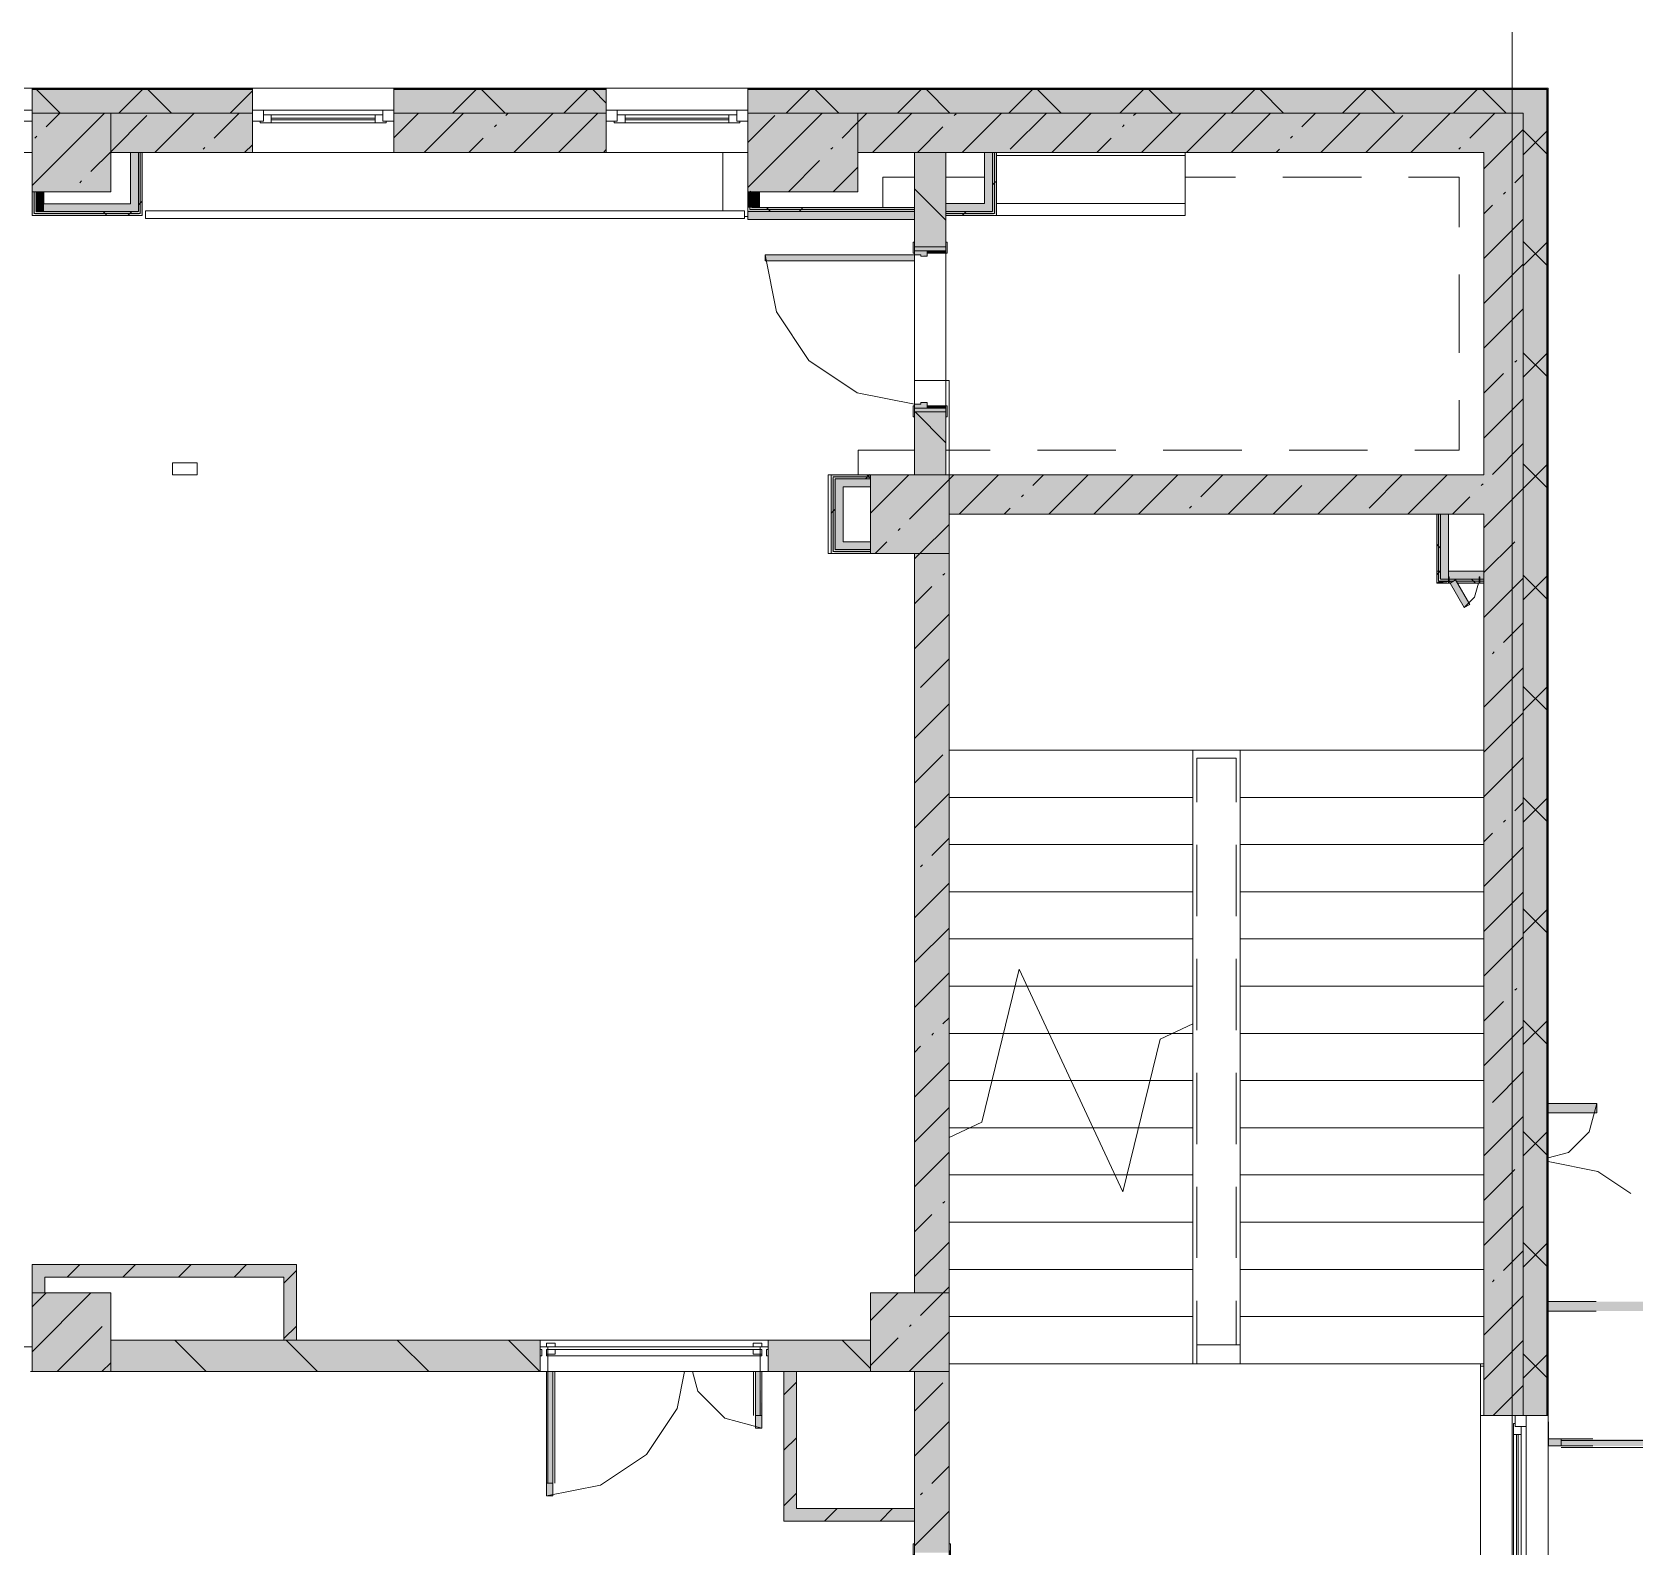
# Model space of a CAD drawing. Header units: millimetres. Extents: x -3817 to 677485, y -22715 to 103890.
# Drawn here: x 10631.4 to 10711.6, y -19507.1 to -19431.3 of the extents above; entities that cross this region are included whole.
import ezdxf

# ---------------------------------------------------------------- set-up
doc = ezdxf.new("R2010")
doc.units = ezdxf.units.MM
doc.layers.add('PDF _Геометрия', color=7, linetype='Continuous', true_color=0x1d1d1d)
doc.layers.add('PDF _Сплошная заливка', color=7, linetype='Continuous', true_color=0xffffff)

msp = doc.modelspace()

# ---------------------------------------------------------------- hatches: boundary and pattern name
at = {"layer": 'PDF _Сплошная заливка', "transparency": 33554559}
h = msp.add_hatch(color=256, dxfattribs=at)
h.paths.add_polyline_path([(10707.206, -19435.375), (10707.206, -19434.194), (10667.209, -19434.194), (10667.209, -19435.375), (10706.025, -19435.375)], flags=0)
h.paths.add_polyline_path([(10639.675, -19435.375), (10642.408, -19435.375), (10642.408, -19434.194), (10631.385, -19434.194), (10631.385, -19435.375), (10635.322, -19435.375)], flags=0)
h.paths.add_polyline_path([(10649.495, -19435.375), (10660.122, -19435.375), (10660.122, -19434.194), (10649.495, -19434.194)], flags=0)
h.paths.add_polyline_path([(10557.132, -19435.375), (10562.49, -19435.375), (10562.49, -19434.194), (10551.307, -19434.194), (10551.307, -19435.375)], flags=0)
h.paths.add_polyline_path([(10569.576, -19435.375), (10579.812, -19435.375), (10579.812, -19434.194), (10569.576, -19434.194), (10569.576, -19434.688)], flags=0)
h.paths.add_polyline_path([(10530.124, -19435.375), (10534.143, -19435.375), (10534.143, -19434.194), (10524.692, -19434.194), (10524.692, -19435.375)], flags=0)
h.paths.add_polyline_path([(10586.898, -19435.375), (10597.131, -19435.375), (10597.131, -19434.194), (10586.898, -19434.194), (10586.898, -19434.688)], flags=0)
h.paths.add_polyline_path([(10613.275, -19435.375), (10613.275, -19434.194), (10604.217, -19434.194), (10604.217, -19435.375)], flags=0)
h.paths.add_polyline_path([(10453.907, -19435.375), (10455.876, -19435.375), (10455.876, -19434.194), (10453.907, -19434.194), (10453.907, -19434.688)], flags=0)
h.paths.add_polyline_path([(10517.606, -19435.375), (10517.606, -19434.194), (10481.859, -19434.194), (10481.859, -19435.375), (10515.517, -19435.375)], flags=0)
h = msp.add_hatch(color=256, dxfattribs=at)
h.paths.add_polyline_path([(10639.675, -19437.343), (10642.408, -19437.343), (10642.408, -19435.375), (10635.322, -19435.375), (10635.322, -19437.343), (10636.897, -19437.343)], flags=0)
h.paths.add_polyline_path([(10675.553, -19437.343), (10675.553, -19435.375), (10672.719, -19435.375), (10672.719, -19437.343)], flags=0)
h.paths.add_polyline_path([(10649.495, -19437.343), (10660.122, -19437.343), (10660.122, -19435.375), (10649.495, -19435.375)], flags=0)
h.paths.add_polyline_path([(10573.944, -19437.343), (10579.812, -19437.343), (10579.812, -19435.375), (10569.576, -19435.375), (10569.576, -19437.343)], flags=0)
h.paths.add_polyline_path([(10588.551, -19437.343), (10590.044, -19437.343), (10590.044, -19435.375), (10586.898, -19435.375), (10586.898, -19437.343)], flags=0)
h.paths.add_polyline_path([(10557.132, -19437.343), (10562.49, -19437.343), (10562.49, -19435.375), (10557.132, -19435.375), (10557.132, -19436.318)], flags=0)
h.paths.add_polyline_path([(10595.556, -19437.343), (10597.131, -19437.343), (10597.131, -19435.375), (10595.556, -19435.375), (10595.556, -19436.359)], flags=0)
h.paths.add_polyline_path([(10604.217, -19437.343), (10613.275, -19437.343), (10613.275, -19435.375), (10604.217, -19435.375)], flags=0)
h.paths.add_polyline_path([(10517.016, -19437.343), (10517.606, -19437.343), (10517.606, -19435.375), (10514.85, -19435.375), (10514.85, -19437.343), (10515.517, -19437.343)], flags=0)
h.paths.add_polyline_path([(10534.143, -19437.343), (10534.143, -19435.375), (10524.692, -19435.375), (10524.692, -19437.343), (10530.124, -19437.343)], flags=0)
for points in [[(10631.385, -19439.312), (10635.322, -19439.312), (10635.322, -19435.375), (10631.385, -19435.375), (10631.385, -19439.09)], [(10704.056, -19437.343), (10704.056, -19435.375), (10675.553, -19435.375), (10675.553, -19437.343), (10690.798, -19437.343)], [(10636.306, -19440.5), (10636.798, -19440.5), (10636.7, -19440.402), (10631.582, -19440.402), (10631.484, -19440.5), (10632.371, -19440.5)], [(10631.976, -19440.402), (10636.7, -19440.402), (10636.7, -19440.304), (10631.582, -19440.304), (10631.582, -19440.402)], [(10675.553, -19440.304), (10675.553, -19440.205), (10667.305, -19440.205), (10667.207, -19440.304), (10668.888, -19440.304)], [(10675.553, -19440.205), (10675.553, -19440.107), (10667.404, -19440.107), (10667.305, -19440.205), (10668.888, -19440.205)], [(10679.065, -19440.493), (10679.557, -19440.493), (10679.459, -19440.394), (10677.128, -19440.394), (10677.128, -19440.493)], [(10671.385, -19457.421), (10671.483, -19457.323), (10671.483, -19453.681), (10671.385, -19453.583), (10671.385, -19456.699)], [(10671.483, -19457.323), (10671.582, -19457.225), (10671.582, -19453.681), (10671.483, -19453.681), (10671.483, -19456.699)], [(10673.349, -19457.421), (10677.285, -19457.421), (10677.285, -19453.485), (10673.349, -19453.485), (10673.349, -19456.699)], [(10704.056, -19455.453), (10704.056, -19453.485), (10677.285, -19453.485), (10677.285, -19455.453), (10702.285, -19455.453)], [(10701.694, -19458.799), (10701.792, -19458.701), (10701.792, -19455.453), (10701.694, -19455.453), (10701.694, -19458.307)], [(10701.792, -19458.701), (10701.891, -19458.701), (10701.891, -19455.453), (10701.792, -19455.453), (10701.792, -19458.307)], [(10671.975, -19457.421), (10673.349, -19457.421), (10673.349, -19457.323), (10671.582, -19457.323), (10671.483, -19457.421)], [(10673.349, -19457.323), (10673.349, -19457.225), (10671.582, -19457.225), (10671.582, -19457.323), (10671.975, -19457.323)], [(10703.345, -19458.799), (10704.056, -19458.799), (10704.056, -19458.701), (10701.891, -19458.701), (10701.792, -19458.799), (10702.67, -19458.799)], [(10704.056, -19458.799), (10704.056, -19458.701), (10702.285, -19458.701), (10702.363, -19458.799), (10703.345, -19458.799)], [(10644.613, -19493.641), (10644.613, -19493.011), (10632.011, -19493.011), (10632.011, -19493.641), (10643.983, -19493.641)], [(10643.983, -19496.79), (10644.613, -19496.79), (10644.613, -19493.641), (10643.983, -19493.641), (10643.983, -19496.321)], [(10635.318, -19498.365), (10635.318, -19494.428), (10631.382, -19494.428), (10631.382, -19498.365), (10632.371, -19498.365)], [(10677.285, -19498.365), (10677.285, -19494.428), (10673.349, -19494.428), (10673.349, -19498.365), (10676.192, -19498.365)]]:
    msp.add_hatch(color=256, dxfattribs=at).paths.add_polyline_path(points)
h = msp.add_hatch(color=256, dxfattribs=at)
h.paths.add_polyline_path([(10705.405, -19520.411), (10706.025, -19520.411), (10706.025, -19510.018), (10704.056, -19510.018), (10704.056, -19520.411)], flags=0)
h.paths.add_polyline_path([(10706.025, -19500.57), (10706.025, -19435.375), (10704.056, -19435.375), (10704.056, -19500.57), (10705.405, -19500.57)], flags=0)
h = msp.add_hatch(color=256, dxfattribs=at)
h.paths.add_polyline_path([(10706.025, -19605.841), (10707.206, -19605.841), (10707.206, -19543.245), (10706.025, -19543.245), (10706.025, -19604.66)], flags=0)
h.paths.add_polyline_path([(10707.206, -19525.135), (10707.206, -19510.018), (10706.025, -19510.018), (10706.025, -19525.135)], flags=0)
h.paths.add_polyline_path([(10707.206, -19500.57), (10707.206, -19435.375), (10706.025, -19435.375), (10706.025, -19500.57)], flags=0)
h = msp.add_hatch(color=256, dxfattribs=at)
h.paths.add_polyline_path([(10677.128, -19453.485), (10677.128, -19450.335), (10675.553, -19450.335), (10675.553, -19453.485), (10676.192, -19453.485)], flags=0)
h.paths.add_polyline_path([(10675.553, -19442.068), (10677.128, -19442.068), (10677.128, -19437.343), (10675.553, -19437.343), (10675.553, -19441.831)], flags=0)
at = {"layer": 'PDF _Сплошная заливка', "true_color": 0xe7e7e7, "transparency": 33554559}
for points in [[(10636.306, -19440.304), (10636.306, -19439.91), (10631.976, -19439.91), (10631.976, -19440.304), (10632.371, -19440.304)], [(10675.553, -19440.698), (10675.553, -19440.304), (10667.207, -19440.304), (10667.207, -19440.698), (10668.888, -19440.698)], [(10673.349, -19454.075), (10673.349, -19453.681), (10671.582, -19453.681), (10671.582, -19454.075), (10671.975, -19454.075)]]:
    msp.add_hatch(color=254, dxfattribs=at).paths.add_polyline_path(points)
at = {"layer": 'PDF _Сплошная заливка', "true_color": 0xe2e2e2, "transparency": 33554559}
for points in [[(10675.553, -19442.776), (10675.553, -19442.461), (10668.073, -19442.461), (10668.073, -19442.776), (10668.888, -19442.776)], [(10667.598, -19501.199), (10667.913, -19501.199), (10667.835, -19498.365), (10667.598, -19498.365), (10667.598, -19500.727)]]:
    msp.add_hatch(color=254, dxfattribs=at).paths.add_polyline_path(points)
h = msp.add_hatch(color=254, dxfattribs=at)
h.paths.add_polyline_path([(10675.553, -19450.138), (10676.183, -19450.138), (10676.183, -19449.863), (10675.553, -19449.941)], flags=0)
h.paths.add_polyline_path([(10676.183, -19442.54), (10676.183, -19442.264), (10675.553, -19442.264), (10675.553, -19442.461), (10675.868, -19442.461)], flags=0)
at = {"layer": 'PDF _Сплошная заливка', "transparency": 33554559}
h = msp.add_hatch(color=256, dxfattribs=at)
h.paths.add_polyline_path([(10676.192, -19520.411), (10677.285, -19520.411), (10677.285, -19518.837), (10675.553, -19518.837), (10675.553, -19520.411)], flags=0)
h.paths.add_polyline_path([(10675.553, -19507.42), (10677.285, -19507.42), (10677.285, -19498.365), (10675.553, -19498.365), (10675.553, -19506.987)], flags=0)
h.paths.add_polyline_path([(10675.553, -19494.428), (10677.285, -19494.428), (10677.285, -19457.421), (10675.553, -19457.421), (10675.553, -19478.711)], flags=0)
h = msp.add_hatch(color=256, dxfattribs=at)
h.paths.add_polyline_path([(10702.363, -19458.898), (10702.534, -19458.799), (10702.285, -19458.799), (10702.285, -19458.898)], flags=0)
h.paths.add_polyline_path([(10704.056, -19458.898), (10704.056, -19458.799), (10702.67, -19458.799), (10702.727, -19458.898), (10703.345, -19458.898)], flags=0)
h = msp.add_hatch(color=256, dxfattribs=at)
h.paths.add_polyline_path([(10669.018, -19498.365), (10673.349, -19498.365), (10673.349, -19496.79), (10668.228, -19496.79), (10668.228, -19498.365)], flags=0)
h.paths.add_polyline_path([(10635.322, -19498.365), (10656.811, -19498.365), (10656.811, -19496.79), (10635.322, -19496.79)], flags=0)

# ---------------------------------------------------------------- linework, layer by layer
at = {"layer": 'PDF _Геометрия', "color": 253, "lineweight": 9, "true_color": 0xaaaaaa}
for points in [[(10705.473, -19618.882), (10705.473, -19525.301), (10705.473, -19524.901), (10705.473, -19431.319)], [(10631.385, -19437.343), (10597.131, -19437.343)], [(10667.207, -19437.343), (10654.495, -19437.343), (10636.897, -19437.343), (10636.897, -19440.5), (10631.385, -19440.5), (10631.385, -19439.09)], [(10689.108, -19437.501), (10689.108, -19440.501), (10689.108, -19437.501), (10679.663, -19437.501), (10679.663, -19440.501), (10689.108, -19440.501), (10679.663, -19440.501)], [(10704.056, -19437.343), (10689.108, -19437.343)], [(10667.209, -19440.304), (10667.209, -19440.093)], [(10631.385, -19440.5), (10631.484, -19440.5)], [(10636.798, -19440.5), (10636.897, -19440.5)], [(10675.553, -19440.698), (10675.553, -19441.831), (10675.553, -19440.698), (10667.209, -19440.698)], [(10679.557, -19440.493), (10679.655, -19440.493), (10677.128, -19440.493)], [(10675.553, -19449.941), (10672.691, -19449.372), (10670.264, -19447.751), (10668.643, -19445.324), (10668.073, -19442.461)], [(10675.553, -19450.02), (10675.553, -19442.776), (10675.553, -19448.76), (10677.285, -19448.76), (10677.285, -19453.485), (10704.056, -19453.485), (10704.056, -19443.492)], [(10677.285, -19452.241), (10677.285, -19448.76), (10677.128, -19448.76)], [(10673.349, -19453.485), (10675.553, -19453.485), (10675.553, -19450.571)], [(10668.231, -19496.79), (10673.349, -19496.79), (10673.349, -19494.428), (10675.553, -19494.428), (10675.553, -19457.421)], [(10703.781, -19458.898), (10703.591, -19459.606), (10703.072, -19460.125)], [(10707.269, -19485.413), (10709.709, -19485.413), (10709.709, -19484.94), (10707.269, -19484.94)], [(10707.269, -19487.669), (10708.292, -19487.395), (10709.33, -19486.357), (10709.709, -19484.94)], [(10707.269, -19487.853), (10709.768, -19488.35), (10711.405, -19489.444)], [(10631.382, -19497.129), (10607.288, -19497.129), (10607.288, -19497.263), (10607.288, -19497.129), (10631.382, -19497.129), (10631.382, -19493.011), (10644.613, -19493.011), (10644.613, -19496.79), (10656.814, -19496.79), (10656.814, -19497.578)], [(10709.67, -19494.861), (10707.269, -19494.861)], [(10707.269, -19495.333), (10709.67, -19495.333)], [(10689.49, -19495.609), (10689.49, -19497.971), (10703.891, -19497.971), (10703.891, -19498.089)], [(10703.891, -19520.411), (10703.891, -19497.971), (10689.49, -19497.971), (10689.49, -19495.609)], [(10657.126, -19497.129), (10657.126, -19496.948), (10657.559, -19496.948), (10657.559, -19497.129)], [(10667.913, -19497.129), (10667.913, -19496.948), (10667.48, -19496.948), (10667.48, -19497.129)], [(10657.559, -19497.263), (10657.559, -19497.499), (10657.126, -19497.499), (10657.126, -19497.263)], [(10667.48, -19497.263), (10667.48, -19497.499), (10667.913, -19497.499), (10667.913, -19497.263)], [(10656.814, -19498.365), (10657.126, -19498.365), (10631.299, -19498.365)], [(10657.126, -19498.365), (10657.126, -19504.585), (10659.838, -19504.046), (10662.137, -19502.51), (10663.673, -19500.211), (10664.04, -19498.365)], [(10657.205, -19503.955), (10657.205, -19498.365)], [(10657.552, -19503.955), (10657.552, -19498.365)], [(10664.445, -19498.365), (10664.709, -19499.349), (10666.063, -19500.704), (10667.913, -19501.199), (10667.913, -19498.365), (10667.913, -19501.199), (10667.598, -19501.199), (10667.598, -19498.365), (10667.598, -19501.199), (10667.913, -19501.199), (10667.913, -19498.365), (10668.231, -19498.365)], [(10667.488, -19500.57), (10667.488, -19498.365)], [(10667.835, -19500.57), (10667.835, -19498.365)], [(10675.553, -19505.845), (10669.018, -19505.845), (10669.018, -19498.365)], [(10677.285, -19498.365), (10677.285, -19506.987)], [(10703.891, -19498.089), (10704.056, -19498.089)], [(10704.056, -19498.089), (10703.891, -19498.089)], [(10667.913, -19500.57), (10667.598, -19500.57)], [(10705.615, -19500.57), (10705.615, -19501.121), (10705.615, -19500.57), (10703.891, -19500.57)], [(10703.891, -19510.018), (10703.891, -19500.57), (10703.891, -19510.018), (10705.615, -19510.018), (10705.615, -19509.467), (10705.615, -19510.018)], [(10709.513, -19501.735), (10707.292, -19501.735)], [(10707.922, -19501.735), (10707.922, -19502.089)], [(10713.465, -19501.814), (10707.922, -19501.814)], [(10709.513, -19502.089), (10707.292, -19502.089), (10709.513, -19502.089)], [(10713.465, -19502.16), (10707.922, -19502.16)], [(10657.126, -19503.955), (10657.441, -19503.955)]]:
    msp.add_lwpolyline(points, dxfattribs=at)
at = {"layer": 'PDF _Геометрия', "color": 7, "lineweight": 9}
for points in [[(10636.306, -19440.5), (10636.798, -19440.5), (10636.897, -19440.5), (10636.897, -19437.343), (10642.408, -19437.343), (10642.408, -19435.375), (10631.385, -19435.375), (10631.385, -19437.343), (10631.385, -19435.375), (10631.385, -19434.131), (10642.408, -19434.131), (10642.408, -19435.375), (10631.385, -19435.375), (10631.385, -19434.131), (10613.275, -19434.131), (10613.275, -19435.375), (10613.275, -19437.343), (10631.385, -19437.343)], [(10642.408, -19434.17), (10631.385, -19434.17)], [(10642.408, -19434.194), (10631.385, -19434.194)], [(10632.789, -19435.375), (10631.608, -19434.194)], [(10635.73, -19435.375), (10636.911, -19434.194)], [(10638.356, -19435.375), (10637.175, -19434.194)], [(10641.298, -19435.375), (10642.408, -19434.264)], [(10660.122, -19434.17), (10649.495, -19434.17)], [(10660.122, -19434.194), (10649.495, -19434.194)], [(10652.433, -19435.375), (10653.614, -19434.194)], [(10655.059, -19435.375), (10653.878, -19434.194)], [(10658.001, -19435.375), (10659.182, -19434.194)], [(10660.122, -19434.871), (10659.445, -19434.194)], [(10705.615, -19501.121), (10705.615, -19500.57), (10706.025, -19500.57), (10706.025, -19435.375), (10704.056, -19435.375), (10675.553, -19435.375), (10667.209, -19435.375), (10667.209, -19434.131), (10660.122, -19434.131), (10660.122, -19435.375), (10660.122, -19437.343), (10667.207, -19437.343), (10667.207, -19439.312), (10667.798, -19439.312)], [(10707.229, -19434.194), (10707.229, -19434.17), (10667.209, -19434.17)], [(10707.206, -19434.194), (10707.206, -19435.375), (10707.206, -19434.194), (10667.209, -19434.194)], [(10669.136, -19435.375), (10670.317, -19434.194)], [(10671.762, -19435.375), (10670.581, -19434.194)], [(10674.703, -19435.375), (10675.884, -19434.194)], [(10677.329, -19435.375), (10676.148, -19434.194)], [(10680.271, -19435.375), (10681.452, -19434.194)], [(10682.897, -19435.375), (10681.716, -19434.194)], [(10685.838, -19435.375), (10687.019, -19434.194)], [(10688.464, -19435.375), (10687.283, -19434.194)], [(10691.406, -19435.375), (10692.587, -19434.194)], [(10694.032, -19435.375), (10692.851, -19434.194)], [(10696.974, -19435.375), (10698.155, -19434.194)], [(10699.6, -19435.375), (10698.419, -19434.194)], [(10702.541, -19435.375), (10703.722, -19434.194)], [(10705.167, -19435.375), (10703.986, -19434.194)], [(10707.229, -19434.17), (10707.229, -19434.194), (10707.229, -19435.375), (10707.229, -19500.57)], [(10631.385, -19435.233), (10613.275, -19435.233)], [(10649.495, -19435.233), (10642.408, -19435.233)], [(10667.209, -19435.233), (10660.122, -19435.233)], [(10630.834, -19435.784), (10631.385, -19435.784)], [(10631.385, -19439), (10635.01, -19435.375)], [(10632.08, -19436.06), (10632.765, -19435.375)], [(10634.325, -19438.305), (10635.322, -19437.308), (10637.131, -19435.499)], [(10637.532, -19437.343), (10639.5, -19435.375)], [(10640.499, -19436.622), (10641.745, -19435.375)], [(10642.408, -19435.784), (10642.959, -19435.784)], [(10649.101, -19435.863), (10642.802, -19435.863)], [(10643.353, -19435.863), (10643.353, -19435.469)], [(10643.353, -19435.627), (10648.55, -19435.627)], [(10648.55, -19435.706), (10643.353, -19435.706)], [(10648.55, -19435.863), (10648.55, -19435.469)], [(10648.944, -19435.784), (10649.495, -19435.784)], [(10649.495, -19436.606), (10650.725, -19435.375)], [(10651.002, -19437.343), (10652.97, -19435.375)], [(10654.53, -19436.06), (10654.623, -19435.967)], [(10655.091, -19435.499), (10655.215, -19435.375)], [(10655.492, -19437.343), (10657.46, -19435.375)], [(10657.737, -19437.343), (10659.705, -19435.375)], [(10660.122, -19435.784), (10660.674, -19435.784)], [(10666.815, -19435.863), (10660.516, -19435.863)], [(10661.067, -19435.863), (10661.067, -19435.469)], [(10661.067, -19435.627), (10666.264, -19435.627)], [(10666.264, -19435.706), (10661.067, -19435.706)], [(10666.264, -19435.863), (10666.264, -19435.469)], [(10666.658, -19435.784), (10667.207, -19435.784)], [(10667.207, -19439.098), (10670.93, -19435.375)], [(10667.207, -19436.853), (10668.561, -19435.499)], [(10671.928, -19436.622), (10672.719, -19435.831), (10673.175, -19435.375)], [(10673.452, -19437.343), (10675.42, -19435.375)], [(10675.697, -19437.343), (10676.98, -19436.06)], [(10677.541, -19435.499), (10677.634, -19435.406)], [(10677.942, -19437.343), (10679.91, -19435.375)], [(10680.347, -19437.183), (10682.155, -19435.375)], [(10682.432, -19437.343), (10684.4, -19435.375)], [(10685.96, -19436.06), (10686.053, -19435.967)], [(10686.521, -19435.499), (10686.645, -19435.375)], [(10686.922, -19437.343), (10688.89, -19435.375)], [(10689.167, -19437.343), (10691.135, -19435.375)], [(10691.412, -19437.343), (10693.38, -19435.375)], [(10694.94, -19436.06), (10695.625, -19435.375)], [(10695.901, -19437.343), (10697.87, -19435.375)], [(10698.146, -19437.343), (10699.991, -19435.499)], [(10700.391, -19437.343), (10702.36, -19435.375)], [(10703.358, -19436.622), (10704.056, -19435.924), (10704.605, -19435.375)], [(10707.206, -19500.57), (10707.206, -19435.375)], [(10631.519, -19436.622), (10631.612, -19436.528)], [(10653.247, -19437.343), (10653.969, -19436.622)], [(10684.677, -19437.343), (10685.398, -19436.622)], [(10694.378, -19436.622), (10694.472, -19436.528)], [(10704.056, -19438.169), (10706.025, -19436.2)], [(10707.206, -19437.413), (10706.025, -19436.232)], [(10706.025, -19437.459), (10707.206, -19436.278)], [(10635.322, -19437.343), (10636.306, -19437.343), (10636.306, -19439.91), (10631.976, -19439.91), (10631.976, -19439.312), (10631.385, -19439.312), (10631.385, -19440.5), (10631.484, -19440.5), (10631.976, -19440.5), (10636.306, -19440.5), (10636.798, -19440.5)], [(10636.7, -19437.343), (10636.798, -19437.343), (10636.798, -19440.402), (10636.7, -19440.402), (10636.306, -19440.402), (10631.976, -19440.402), (10631.582, -19440.402), (10631.484, -19440.402), (10631.484, -19439.312)], [(10636.306, -19437.343), (10636.7, -19437.343), (10636.7, -19440.304), (10636.306, -19440.304), (10631.976, -19440.304), (10631.582, -19440.304), (10631.582, -19439.312)], [(10636.897, -19437.343), (10636.798, -19437.343)], [(10639.937, -19437.183), (10640.031, -19437.089)], [(10642.022, -19437.343), (10642.408, -19436.957)], [(10659.982, -19437.343), (10660.122, -19437.203)], [(10665.963, -19440.265), (10665.963, -19437.343)], [(10667.404, -19439.312), (10667.404, -19440.107), (10667.798, -19440.107), (10667.798, -19439.312), (10672.719, -19439.312), (10672.719, -19437.343)], [(10671.367, -19437.183), (10671.461, -19437.089)], [(10677.128, -19437.343), (10675.553, -19437.343), (10673.963, -19437.343), (10672.719, -19437.343), (10675.553, -19437.343), (10675.553, -19441.831)], [(10677.128, -19441.831), (10677.128, -19437.343), (10679.065, -19437.343), (10679.065, -19439.902), (10677.128, -19439.902), (10677.128, -19440.493), (10679.065, -19440.493), (10679.557, -19440.493), (10679.655, -19440.493), (10679.655, -19437.343), (10704.056, -19437.343), (10704.056, -19453.485), (10677.285, -19453.485), (10677.285, -19455.453), (10701.694, -19455.453), (10677.285, -19455.453), (10677.285, -19467.264), (10689.49, -19467.264), (10689.49, -19480.953), (10689.49, -19481.436), (10689.49, -19483.798), (10689.49, -19486.161), (10689.49, -19488.523), (10689.49, -19490.885), (10689.49, -19493.247), (10689.49, -19495.609), (10689.49, -19497.971), (10677.285, -19497.971)], [(10677.128, -19440.296), (10679.065, -19440.296), (10679.459, -19440.296), (10679.459, -19437.343), (10679.065, -19437.343)], [(10677.128, -19440.394), (10679.065, -19440.394), (10679.459, -19440.394), (10679.557, -19440.394), (10679.557, -19437.343), (10679.459, -19437.343)], [(10679.655, -19437.343), (10679.557, -19437.343)], [(10689.108, -19440.493), (10689.108, -19439.902), (10689.108, -19440.493), (10679.655, -19440.493), (10679.655, -19439.902), (10689.108, -19439.902), (10689.108, -19437.343), (10692.251, -19437.343)], [(10693.657, -19437.343), (10693.817, -19437.183)], [(10694.613, -19437.343), (10698.55, -19437.343)], [(10700.912, -19437.343), (10704.056, -19437.343)], [(10702.797, -19437.183), (10702.89, -19437.089)], [(10669.238, -19439.312), (10670.806, -19437.744)], [(10671.483, -19439.312), (10672.719, -19438.076)], [(10705.603, -19438.867), (10706.025, -19438.445)], [(10633.764, -19438.867), (10633.857, -19438.773)], [(10667.404, -19439.369), (10667.322, -19439.287)], [(10675.553, -19438.587), (10673.963, -19438.587), (10673.963, -19440.107)], [(10677.128, -19440.741), (10675.553, -19439.166)], [(10679.065, -19438.587), (10677.128, -19438.587)], [(10679.459, -19438.971), (10679.557, -19438.873), (10679.655, -19438.774)], [(10691.629, -19438.587), (10689.108, -19438.587)], [(10697.928, -19438.587), (10693.991, -19438.587)], [(10702.812, -19441.083), (10702.812, -19438.587), (10700.29, -19438.587)], [(10704.056, -19438.587), (10704.056, -19441.705)], [(10636.7, -19439.973), (10636.798, -19439.875), (10636.897, -19439.776)], [(10667.207, -19439.304), (10667.207, -19440.107), (10667.207, -19440.205), (10667.207, -19440.698), (10675.553, -19440.698), (10675.553, -19440.107), (10667.798, -19440.107)], [(10675.553, -19440.205), (10667.305, -19440.205), (10667.305, -19440.107), (10667.305, -19439.312)], [(10704.056, -19440.414), (10704.481, -19439.989)], [(10705.042, -19439.428), (10705.135, -19439.334)], [(10635.13, -19440.5), (10635.032, -19440.402), (10634.934, -19440.304)], [(10636.172, -19440.5), (10636.271, -19440.402), (10636.369, -19440.304)], [(10637.054, -19440.265), (10667.051, -19440.265), (10637.054, -19440.265)], [(10637.054, -19440.658), (10667.051, -19440.658), (10637.054, -19440.658)], [(10667.051, -19440.265), (10667.051, -19440.658), (10667.051, -19440.265)], [(10667.051, -19440.556), (10667.207, -19440.556)], [(10675.553, -19440.304), (10667.207, -19440.304)], [(10668.339, -19440.304), (10668.241, -19440.205), (10668.142, -19440.107)], [(10669.774, -19440.304), (10669.873, -19440.205), (10669.971, -19440.107)], [(10677.937, -19440.493), (10678.035, -19440.394), (10678.134, -19440.296)], [(10704.056, -19442.659), (10706.025, -19440.69)], [(10675.553, -19442.068), (10677.128, -19442.068)], [(10677.128, -19442.383), (10677.128, -19450.02)], [(10707.206, -19442.981), (10706.025, -19441.8)], [(10706.025, -19443.027), (10707.206, -19441.846)], [(10675.553, -19450.02), (10675.553, -19442.776)], [(10704.056, -19444.904), (10706.025, -19442.935)], [(10702.812, -19447.382), (10702.812, -19443.446)], [(10704.056, -19444.068), (10704.056, -19448.004)], [(10704.056, -19447.149), (10706.025, -19445.18)], [(10705.603, -19447.846), (10705.697, -19447.753)], [(10707.206, -19448.549), (10706.025, -19447.368)], [(10706.025, -19448.594), (10707.206, -19447.413)], [(10704.056, -19449.394), (10705.042, -19448.408)], [(10704.056, -19451.639), (10706.025, -19449.67)], [(10677.128, -19450.335), (10675.553, -19450.335)], [(10677.128, -19451.876), (10675.587, -19450.335)], [(10700.6, -19452.241), (10702.812, -19452.241), (10702.812, -19449.745)], [(10704.056, -19450.367), (10704.056, -19453.485), (10702.812, -19453.485), (10700.6, -19453.485)], [(10675.553, -19450.571), (10675.553, -19453.485), (10677.128, -19453.485), (10677.128, -19450.571)], [(10704.481, -19453.459), (10706.025, -19451.915)], [(10675.553, -19452.241), (10673.978, -19452.241), (10672.734, -19452.241), (10672.734, -19453.485), (10673.978, -19453.485), (10675.553, -19453.485)], [(10677.128, -19452.241), (10679.34, -19452.241)], [(10681.703, -19452.241), (10685.639, -19452.241)], [(10688.002, -19452.241), (10691.938, -19452.241)], [(10694.301, -19452.241), (10698.237, -19452.241)], [(10673.349, -19457.323), (10671.975, -19457.323), (10671.582, -19457.323), (10671.483, -19457.323), (10671.483, -19454.075), (10671.483, -19453.681), (10671.483, -19453.583), (10673.349, -19453.583)], [(10673.349, -19453.681), (10671.582, -19453.681), (10671.582, -19454.075), (10671.582, -19457.225), (10671.975, -19457.225), (10673.349, -19457.225)], [(10673.1, -19453.681), (10673.198, -19453.583), (10673.322, -19453.459)], [(10673.308, -19453.624), (10673.169, -19453.485)], [(10673.349, -19455.406), (10675.27, -19453.485)], [(10675.296, -19455.704), (10677.285, -19453.715), (10677.515, -19453.485)], [(10679.34, -19453.485), (10677.128, -19453.485)], [(10677.792, -19455.453), (10679.76, -19453.485)], [(10681.47, -19454.02), (10682.005, -19453.485)], [(10685.639, -19453.485), (10681.703, -19453.485)], [(10682.282, -19455.453), (10684.25, -19453.485)], [(10684.527, -19455.453), (10686.495, -19453.485)], [(10686.772, -19455.453), (10688.74, -19453.485)], [(10691.938, -19453.485), (10688.002, -19453.485)], [(10689.888, -19454.581), (10690.985, -19453.485)], [(10691.262, -19455.453), (10693.23, -19453.485)], [(10698.237, -19453.485), (10694.301, -19453.485)], [(10695.752, -19455.453), (10697.72, -19453.485)], [(10698.307, -19455.143), (10699.965, -19453.485)], [(10700.242, -19455.453), (10702.21, -19453.485)], [(10707.206, -19454.116), (10706.025, -19452.935)], [(10706.025, -19454.162), (10707.206, -19452.981)], [(10680.908, -19454.581), (10681.002, -19454.488)], [(10693.507, -19455.453), (10694.94, -19454.02)], [(10703.92, -19454.02), (10704.013, -19453.927)], [(10704.056, -19456.129), (10706.025, -19454.16)], [(10671.385, -19455.396), (10671.483, -19455.298), (10671.582, -19455.199)], [(10680.037, -19455.453), (10680.347, -19455.143)], [(10689.327, -19455.143), (10689.42, -19455.049)], [(10702.487, -19455.453), (10703.358, -19454.581)], [(10675.553, -19457.692), (10675.824, -19457.421), (10677.285, -19455.96)], [(10691.852, -19497.971), (10691.852, -19467.264), (10704.056, -19467.264), (10704.056, -19455.453), (10677.285, -19455.453)], [(10702.285, -19458.799), (10702.534, -19458.799), (10701.792, -19458.799), (10701.792, -19458.701), (10701.792, -19458.307), (10701.694, -19458.307), (10701.694, -19455.453), (10701.792, -19455.453), (10701.694, -19455.453), (10701.694, -19458.307), (10701.694, -19458.799), (10701.694, -19458.898), (10702.363, -19458.898)], [(10701.792, -19458.307), (10701.792, -19455.453), (10701.891, -19455.453), (10701.792, -19455.453), (10701.792, -19458.307), (10701.891, -19458.307), (10701.891, -19458.701), (10704.056, -19458.701), (10704.056, -19458.307), (10702.285, -19458.307)], [(10673.579, -19457.421), (10674.173, -19456.826)], [(10674.735, -19456.265), (10674.828, -19456.172)], [(10704.056, -19458.374), (10705.603, -19456.826)], [(10677.285, -19506.987), (10677.285, -19457.421), (10675.553, -19457.421), (10675.553, -19494.428)], [(10677.285, -19457.421), (10677.285, -19467.264), (10689.49, -19467.264), (10677.285, -19467.264), (10677.285, -19486.644), (10677.285, -19488.523), (10677.285, -19490.885), (10677.285, -19493.247), (10677.285, -19494.428)], [(10676.98, -19458.51), (10677.073, -19458.417)], [(10701.885, -19458.301), (10701.891, -19458.296), (10701.792, -19458.394), (10701.694, -19458.492)], [(10702.285, -19458.701), (10704.056, -19458.701), (10704.056, -19458.307), (10702.285, -19458.307), (10702.285, -19458.898)], [(10707.206, -19459.684), (10706.025, -19458.503)], [(10706.025, -19459.729), (10707.206, -19458.548)], [(10675.553, -19459.937), (10676.418, -19459.071)], [(10707.269, -19505.294), (10707.269, -19500.57), (10706.025, -19500.57), (10704.056, -19500.57), (10704.056, -19458.898), (10704.056, -19467.264), (10704.056, -19469.626), (10704.056, -19471.988), (10704.056, -19474.35), (10704.056, -19476.712), (10704.056, -19479.074), (10704.056, -19481.436), (10704.056, -19483.798), (10704.056, -19486.161), (10704.056, -19488.523), (10704.056, -19490.885), (10704.056, -19493.247), (10704.056, -19495.609), (10704.056, -19497.971), (10691.852, -19497.971), (10689.687, -19497.971), (10689.687, -19497.026), (10691.852, -19497.026)], [(10703.859, -19458.898), (10702.727, -19458.898)], [(10704.056, -19460.619), (10706.025, -19458.65)], [(10675.553, -19462.182), (10677.285, -19460.449)], [(10705.042, -19461.878), (10706.025, -19460.895)], [(10677.285, -19461.102), (10677.285, -19463.243)], [(10704.481, -19462.439), (10704.574, -19462.346)], [(10675.857, -19464.123), (10677.285, -19462.694)], [(10704.056, -19465.109), (10706.025, -19463.14)], [(10707.206, -19465.251), (10706.025, -19464.07)], [(10706.025, -19465.297), (10707.206, -19464.116)], [(10675.553, -19466.672), (10677.285, -19464.939)], [(10677.285, -19465.605), (10677.285, -19469.542)], [(10704.056, -19467.354), (10706.025, -19465.385)], [(10677.285, -19484.502), (10677.285, -19486.644), (10677.285, -19486.161), (10677.285, -19483.798), (10679.433, -19483.798), (10677.285, -19483.798), (10679.433, -19483.798), (10683.388, -19483.798), (10687.342, -19483.798), (10689.49, -19483.798), (10687.342, -19483.798), (10683.388, -19483.798), (10687.342, -19483.798), (10683.388, -19483.798), (10679.433, -19483.798), (10677.285, -19483.798), (10677.285, -19481.436), (10677.285, -19479.074), (10677.285, -19476.712), (10677.285, -19474.35), (10677.285, -19471.988), (10677.285, -19469.626), (10677.285, -19467.264), (10689.49, -19467.264), (10691.852, -19467.264), (10704.056, -19467.264), (10691.852, -19467.264), (10689.49, -19467.264), (10689.49, -19469.626), (10689.49, -19471.988), (10689.49, -19474.35), (10689.49, -19476.712), (10689.49, -19479.074), (10689.49, -19481.436), (10689.49, -19483.798), (10689.49, -19486.161), (10689.49, -19488.523), (10689.49, -19490.885), (10689.49, -19493.247), (10689.49, -19495.609), (10689.49, -19497.971), (10677.285, -19497.971), (10677.285, -19496.321)], [(10675.553, -19468.917), (10676.98, -19467.49)], [(10689.687, -19469.866), (10689.687, -19467.657), (10691.655, -19467.657), (10691.655, -19469.866)], [(10704.056, -19469.598), (10706.025, -19467.63)], [(10675.553, -19471.162), (10677.285, -19469.429)], [(10704.056, -19469.626), (10691.852, -19469.626)], [(10704.056, -19469.626), (10691.852, -19469.626)], [(10707.206, -19470.819), (10706.025, -19469.638)], [(10706.025, -19470.865), (10707.206, -19469.684)], [(10705.603, -19470.296), (10706.025, -19469.875)], [(10705.042, -19470.858), (10705.135, -19470.764)], [(10676.418, -19472.541), (10677.285, -19471.674)], [(10677.285, -19471.904), (10677.285, -19475.841)], [(10689.687, -19475.569), (10689.687, -19472.005)], [(10691.655, -19472.005), (10691.655, -19475.569)], [(10704.056, -19471.843), (10704.481, -19471.419)], [(10704.056, -19474.088), (10706.025, -19472.12)], [(10675.857, -19473.103), (10675.951, -19473.009)], [(10675.553, -19475.652), (10677.285, -19473.919)], [(10704.056, -19476.333), (10706.025, -19474.365)], [(10707.206, -19476.386), (10706.025, -19475.205)], [(10706.025, -19476.432), (10707.206, -19475.251)], [(10675.553, -19477.897), (10677.285, -19476.164)], [(10704.056, -19478.578), (10706.025, -19476.61)], [(10689.687, -19481.272), (10689.687, -19477.708)], [(10691.655, -19477.708), (10691.655, -19481.272)], [(10675.553, -19480.142), (10677.285, -19478.409)], [(10677.285, -19478.203), (10677.285, -19482.14)], [(10689.49, -19480.953), (10687.848, -19481.719), (10685.987, -19489.373), (10680.788, -19478.223), (10678.928, -19485.878), (10677.285, -19486.644)], [(10705.603, -19479.276), (10705.697, -19479.183)], [(10704.056, -19480.823), (10705.042, -19479.838)], [(10676.98, -19480.96), (10677.285, -19480.654)], [(10707.206, -19481.954), (10706.025, -19480.773)], [(10706.025, -19482), (10707.206, -19480.819)], [(10676.418, -19481.521), (10676.512, -19481.428)], [(10682.286, -19481.436), (10688.453, -19481.436)], [(10682.286, -19481.436), (10688.453, -19481.436)], [(10688.453, -19481.436), (10689.49, -19481.436)], [(10688.453, -19481.436), (10689.49, -19481.436)], [(10704.056, -19483.068), (10706.025, -19481.1)], [(10675.553, -19482.387), (10675.857, -19482.083)], [(10675.553, -19484.632), (10677.285, -19482.899)], [(10689.687, -19486.976), (10689.687, -19483.411)], [(10691.655, -19483.411), (10691.655, -19486.976)], [(10704.481, -19484.889), (10706.025, -19483.345)], [(10707.269, -19484.94), (10707.269, -19484.035)], [(10675.553, -19486.877), (10677.285, -19485.144)], [(10704.056, -19487.558), (10706.025, -19485.59)], [(10707.269, -19488.956), (10707.269, -19485.413)], [(10684.489, -19486.161), (10686.768, -19486.161)], [(10684.489, -19486.161), (10686.768, -19486.161)], [(10686.768, -19486.161), (10689.49, -19486.161)], [(10686.768, -19486.161), (10689.49, -19486.161)], [(10707.206, -19487.522), (10706.025, -19486.341)], [(10706.025, -19487.567), (10707.206, -19486.386)], [(10675.553, -19489.122), (10677.285, -19487.389)], [(10704.056, -19489.803), (10705.603, -19488.256)], [(10689.687, -19492.679), (10689.687, -19489.114)], [(10691.655, -19489.114), (10691.655, -19492.679)], [(10675.553, -19491.367), (10676.418, -19490.501)], [(10676.98, -19489.94), (10677.073, -19489.847)], [(10704.056, -19492.048), (10706.025, -19490.08)], [(10707.269, -19494.861), (10707.269, -19491.318)], [(10675.553, -19493.612), (10677.285, -19491.879)], [(10707.206, -19493.089), (10706.025, -19491.908)], [(10706.025, -19493.135), (10707.206, -19491.954)], [(10633.14, -19493.641), (10633.77, -19493.011)], [(10635.924, -19493.641), (10636.554, -19493.011)], [(10638.708, -19493.641), (10639.338, -19493.011)], [(10641.492, -19493.641), (10642.122, -19493.011)], [(10705.042, -19493.307), (10706.025, -19492.325)], [(10643.983, -19493.933), (10644.276, -19493.641), (10644.613, -19493.303)], [(10704.481, -19493.869), (10704.574, -19493.775)], [(10631.382, -19497.373), (10634.327, -19494.428)], [(10631.382, -19495.128), (10632.082, -19494.428)], [(10673.349, -19495.816), (10674.737, -19494.428)], [(10675.857, -19495.552), (10676.982, -19494.428), (10677.285, -19494.124)], [(10704.056, -19496.538), (10706.025, -19494.57)], [(10691.655, -19494.818), (10691.655, -19497.026), (10689.687, -19497.026), (10689.687, -19494.818)], [(10707.269, -19496.239), (10707.269, -19495.333)], [(10632.635, -19498.365), (10634.886, -19496.114)], [(10643.983, -19496.717), (10644.613, -19496.087)], [(10675.296, -19496.114), (10675.389, -19496.02)], [(10640.103, -19498.365), (10638.528, -19496.79)], [(10643.983, -19496.79), (10644.613, -19496.79)], [(10645.67, -19498.365), (10644.096, -19496.79)], [(10651.238, -19498.365), (10649.663, -19496.79)], [(10656.806, -19498.365), (10655.231, -19496.79)], [(10656.811, -19497.578), (10656.811, -19496.79), (10668.228, -19496.79), (10668.228, -19497.578)], [(10673.349, -19496.79), (10668.228, -19496.79), (10668.228, -19498.365), (10667.913, -19498.365)], [(10673.349, -19498.205), (10671.934, -19496.79)], [(10673.349, -19498.061), (10674.735, -19496.675)], [(10675.29, -19498.365), (10677.285, -19496.369)], [(10704.056, -19498.783), (10706.025, -19496.815)], [(10667.835, -19497.499), (10667.835, -19497.263), (10667.835, -19497.129), (10667.835, -19497.263), (10667.835, -19497.578), (10667.835, -19498.365), (10657.205, -19498.365), (10657.205, -19497.578), (10657.205, -19497.263), (10657.205, -19497.129), (10657.205, -19497.263), (10657.205, -19497.499)], [(10657.205, -19497.263), (10667.835, -19497.263), (10657.205, -19497.263)], [(10707.206, -19498.657), (10706.025, -19497.476)], [(10706.025, -19498.702), (10707.206, -19497.521)], [(10634.88, -19498.365), (10635.318, -19497.927)], [(10657.126, -19498.365), (10656.811, -19498.365)], [(10668.228, -19498.365), (10669.018, -19498.365), (10669.018, -19505.845), (10669.648, -19505.845), (10675.553, -19505.845), (10675.553, -19505.215), (10675.553, -19498.365), (10669.648, -19498.365), (10669.648, -19505.215), (10675.553, -19505.215)], [(10669.648, -19498.365), (10669.018, -19498.365)], [(10669.018, -19499.52), (10669.648, -19498.89)], [(10675.553, -19500.346), (10676.98, -19498.92)], [(10704.515, -19500.57), (10706.025, -19499.06)], [(10675.553, -19502.591), (10677.285, -19500.859)], [(10706.025, -19525.135), (10706.025, -19522.144), (10704.45, -19522.144), (10704.45, -19525.135), (10706.025, -19525.135), (10706.025, -19543.245), (10704.056, -19543.245), (10704.056, -19525.293), (10704.056, -19525.135), (10704.056, -19522.144), (10704.45, -19522.144), (10700.907, -19522.144), (10700.907, -19520.411), (10704.056, -19520.411), (10704.056, -19510.018), (10706.025, -19510.018), (10707.269, -19510.018), (10707.269, -19500.57), (10707.269, -19500.963), (10707.269, -19505.333), (10707.269, -19500.963), (10707.269, -19505.432), (10707.269, -19500.963)], [(10705.536, -19509.624), (10705.536, -19500.963)], [(10706.166, -19510.018), (10706.166, -19500.57)], [(10669.018, -19502.304), (10669.648, -19501.674)], [(10705.536, -19501.514), (10705.93, -19501.514)], [(10705.694, -19509.073), (10705.694, -19501.514)], [(10705.773, -19501.514), (10705.773, -19509.073)], [(10676.418, -19503.971), (10677.285, -19503.104)], [(10669.018, -19505.087), (10669.648, -19504.457)], [(10675.857, -19504.532), (10675.951, -19504.439)], [(10671.044, -19505.845), (10671.674, -19505.215)], [(10673.828, -19505.845), (10674.458, -19505.215)], [(10675.553, -19507.081), (10677.285, -19505.349)], [(10675.553, -19505.845), (10675.553, -19506.987)]]:
    msp.add_lwpolyline(points, dxfattribs=at)
for points in [[(10649.495, -19434.131), (10642.408, -19434.131), (10642.408, -19435.375), (10642.408, -19437.343), (10649.495, -19437.343), (10649.495, -19435.375), (10649.495, -19434.131), (10660.122, -19434.131), (10660.122, -19435.375), (10649.495, -19435.375)], [(10706.025, -19500.57), (10706.025, -19435.375), (10675.553, -19435.375), (10667.209, -19435.375), (10667.209, -19434.131), (10707.269, -19434.131), (10707.269, -19434.17), (10707.269, -19435.375), (10707.269, -19500.57)], [(10631.385, -19435.233), (10631.385, -19435.784), (10630.834, -19435.784), (10630.834, -19435.233)], [(10642.959, -19435.233), (10642.959, -19435.784), (10642.408, -19435.784), (10642.408, -19435.233)], [(10649.495, -19435.233), (10649.495, -19435.784), (10648.944, -19435.784), (10648.944, -19435.233)], [(10660.674, -19435.233), (10660.674, -19435.784), (10660.122, -19435.784), (10660.122, -19435.233)], [(10667.209, -19435.233), (10667.209, -19435.784), (10666.658, -19435.784), (10666.658, -19435.233)], [(10635.322, -19435.375), (10631.385, -19435.375), (10631.385, -19439.312), (10635.322, -19439.312)], [(10642.802, -19435.863), (10649.101, -19435.863), (10649.101, -19435.784), (10648.944, -19435.784), (10648.944, -19435.469), (10642.959, -19435.469), (10642.959, -19435.784), (10642.802, -19435.784)], [(10649.495, -19435.375), (10649.495, -19437.343), (10660.122, -19437.343), (10660.122, -19435.375)], [(10660.516, -19435.863), (10666.815, -19435.863), (10666.815, -19435.784), (10666.658, -19435.784), (10666.658, -19435.469), (10660.674, -19435.469), (10660.674, -19435.784), (10660.516, -19435.784)], [(10672.719, -19435.375), (10667.207, -19435.375), (10667.207, -19439.312), (10672.719, -19439.312)], [(10679.655, -19437.343), (10679.655, -19439.902), (10689.108, -19439.902), (10689.108, -19437.343)], [(10637.054, -19440.658), (10637.054, -19440.265)], [(10639.649, -19453.485), (10638.405, -19453.485), (10638.405, -19452.874), (10639.649, -19452.874)], [(10671.385, -19454.075), (10671.385, -19457.421), (10671.483, -19457.421), (10671.975, -19457.421), (10673.349, -19457.421), (10673.349, -19456.831), (10671.975, -19456.831), (10671.975, -19454.075), (10673.349, -19454.075), (10673.349, -19453.485), (10671.385, -19453.485), (10671.385, -19453.583)], [(10677.285, -19453.485), (10673.349, -19453.485), (10673.349, -19457.421), (10677.285, -19457.421)], [(10701.891, -19458.307), (10701.891, -19455.453), (10702.285, -19455.453), (10702.285, -19458.307), (10702.285, -19455.453), (10701.891, -19455.453)], [(10704.056, -19455.453), (10702.285, -19455.453), (10704.056, -19455.453), (10704.056, -19458.307)], [(10701.792, -19457.054), (10701.891, -19457.153), (10701.792, -19457.054), (10701.694, -19456.956)], [(10704.056, -19458.701), (10704.056, -19458.799), (10702.67, -19458.799), (10704.056, -19458.799)], [(10704.056, -19458.799), (10704.056, -19458.898), (10702.727, -19458.898), (10704.056, -19458.898)], [(10703.439, -19458.701), (10703.537, -19458.799), (10703.636, -19458.898), (10703.537, -19458.799)], [(10704.056, -19497.971), (10704.056, -19467.264), (10691.852, -19467.264), (10691.852, -19469.626), (10691.852, -19471.988), (10691.852, -19474.35), (10691.852, -19476.712), (10691.852, -19479.074), (10691.852, -19481.436), (10691.852, -19483.798), (10691.852, -19486.161), (10691.852, -19488.523), (10691.852, -19490.885), (10691.852, -19493.247), (10691.852, -19495.609), (10691.852, -19497.971)], [(10689.49, -19469.626), (10677.285, -19469.626)], [(10689.49, -19469.626), (10677.285, -19469.626)], [(10691.852, -19469.626), (10704.056, -19469.626)], [(10689.49, -19471.988), (10677.285, -19471.988)], [(10689.49, -19471.988), (10677.285, -19471.988)], [(10691.852, -19471.988), (10704.056, -19471.988)], [(10691.852, -19471.988), (10704.056, -19471.988)], [(10689.49, -19474.35), (10677.285, -19474.35)], [(10689.49, -19474.35), (10677.285, -19474.35)], [(10691.852, -19474.35), (10704.056, -19474.35)], [(10691.852, -19474.35), (10704.056, -19474.35)], [(10689.49, -19476.712), (10677.285, -19476.712)], [(10689.49, -19476.712), (10677.285, -19476.712)], [(10691.852, -19476.712), (10704.056, -19476.712)], [(10691.852, -19476.712), (10704.056, -19476.712)], [(10680.581, -19479.074), (10677.285, -19479.074)], [(10681.185, -19479.074), (10680.581, -19479.074), (10677.285, -19479.074), (10680.581, -19479.074), (10681.185, -19479.074), (10689.49, -19479.074)], [(10689.49, -19479.074), (10681.185, -19479.074)], [(10691.852, -19479.074), (10704.056, -19479.074)], [(10691.852, -19479.074), (10704.056, -19479.074)], [(10680.007, -19481.436), (10677.285, -19481.436)], [(10682.286, -19481.436), (10680.007, -19481.436), (10677.285, -19481.436), (10680.007, -19481.436)], [(10688.453, -19481.436), (10682.286, -19481.436)], [(10691.852, -19481.436), (10704.056, -19481.436)], [(10691.852, -19481.436), (10704.056, -19481.436)], [(10691.852, -19483.798), (10704.056, -19483.798)], [(10691.852, -19483.798), (10704.056, -19483.798)], [(10678.322, -19486.161), (10677.285, -19486.161)], [(10684.489, -19486.161), (10678.322, -19486.161), (10677.285, -19486.161), (10678.322, -19486.161)], [(10686.768, -19486.161), (10684.489, -19486.161)], [(10691.852, -19486.161), (10704.056, -19486.161)], [(10691.852, -19486.161), (10704.056, -19486.161)], [(10685.591, -19488.523), (10677.285, -19488.523), (10685.591, -19488.523), (10686.194, -19488.523), (10689.49, -19488.523), (10686.194, -19488.523)], [(10686.194, -19488.523), (10685.591, -19488.523)], [(10691.852, -19488.523), (10704.056, -19488.523)], [(10691.852, -19488.523), (10704.056, -19488.523)], [(10689.49, -19490.885), (10677.285, -19490.885)], [(10691.852, -19490.885), (10704.056, -19490.885)], [(10691.852, -19490.885), (10704.056, -19490.885)], [(10632.011, -19494.428), (10632.011, -19493.641), (10643.983, -19493.641), (10643.983, -19496.79), (10635.322, -19496.79), (10635.322, -19498.365), (10656.811, -19498.365), (10656.811, -19496.79), (10644.613, -19496.79), (10644.613, -19493.641), (10644.613, -19493.011), (10632.011, -19493.011), (10631.382, -19493.011), (10631.382, -19494.428)], [(10689.49, -19493.247), (10677.285, -19493.247)], [(10691.852, -19493.247), (10704.056, -19493.247)], [(10691.852, -19493.247), (10704.056, -19493.247)], [(10635.318, -19498.365), (10635.318, -19494.428), (10631.382, -19494.428), (10631.382, -19498.365)], [(10677.285, -19494.428), (10673.349, -19494.428), (10673.349, -19498.365), (10677.285, -19498.365)], [(10689.49, -19495.609), (10677.285, -19495.609)], [(10691.852, -19495.609), (10704.056, -19495.609)], [(10691.852, -19495.609), (10704.056, -19495.609)], [(10657.126, -19497.263), (10657.205, -19497.263), (10657.205, -19497.129), (10656.811, -19497.129), (10656.811, -19497.263), (10656.89, -19497.263), (10656.89, -19497.578), (10656.811, -19497.578), (10656.811, -19498.365), (10657.205, -19498.365), (10657.205, -19497.578), (10657.126, -19497.578)], [(10657.205, -19497.129), (10667.835, -19497.129)], [(10657.205, -19497.578), (10667.835, -19497.578)], [(10668.15, -19497.578), (10668.15, -19497.263), (10668.228, -19497.263), (10668.228, -19497.129), (10667.835, -19497.129), (10667.835, -19497.263), (10667.913, -19497.263), (10667.913, -19497.578), (10667.835, -19497.578), (10667.835, -19498.365), (10668.228, -19498.365), (10668.228, -19497.578)], [(10657.441, -19498.365), (10667.598, -19498.365)], [(10705.536, -19500.963), (10705.536, -19509.624), (10705.615, -19509.624), (10705.615, -19509.467), (10705.93, -19509.467), (10705.93, -19501.121), (10705.615, -19501.121), (10705.615, -19500.963)], [(10706.166, -19501.121), (10705.615, -19501.121), (10705.615, -19500.57), (10706.166, -19500.57)]]:
    msp.add_lwpolyline(points, close=True, dxfattribs=at)
at = {"layer": 'PDF _Геометрия', "color": 253, "lineweight": 9, "true_color": 0xaaaaaa}
for points in [[(10668.073, -19442.461), (10668.073, -19442.776), (10675.553, -19442.776), (10675.553, -19442.461)], [(10675.553, -19442.383), (10675.553, -19441.831), (10675.49, -19441.831), (10675.49, -19442.383)], [(10677.128, -19442.264), (10677.128, -19442.068), (10675.553, -19442.068), (10675.553, -19442.264)], [(10675.553, -19442.461), (10675.868, -19442.461), (10675.868, -19442.54), (10676.183, -19442.54), (10676.183, -19442.264), (10675.553, -19442.264)], [(10675.561, -19442.383), (10675.561, -19442.264), (10675.553, -19442.264), (10675.553, -19442.383)], [(10677.128, -19442.383), (10677.128, -19442.264), (10676.183, -19442.264), (10676.183, -19442.383)], [(10677.191, -19442.383), (10677.191, -19441.831), (10677.128, -19441.831), (10677.128, -19442.383)], [(10675.553, -19450.02), (10675.49, -19450.02), (10675.49, -19450.571), (10675.553, -19450.571)], [(10675.553, -19449.941), (10675.553, -19450.138), (10676.183, -19450.138), (10676.183, -19449.863), (10675.868, -19449.863), (10675.868, -19449.941)], [(10675.561, -19450.02), (10675.553, -19450.02), (10675.553, -19450.138), (10675.561, -19450.138)], [(10677.128, -19450.138), (10675.553, -19450.138), (10675.553, -19450.335), (10677.128, -19450.335)], [(10677.128, -19450.02), (10676.183, -19450.02), (10676.183, -19450.138), (10677.128, -19450.138)], [(10677.191, -19450.02), (10677.128, -19450.02), (10677.128, -19450.571), (10677.191, -19450.571)], [(10671.385, -19453.485), (10671.227, -19453.485), (10671.227, -19457.421), (10671.483, -19457.421), (10671.227, -19457.421), (10671.227, -19453.485)], [(10702.324, -19458.583), (10702.285, -19458.583), (10702.285, -19458.898), (10702.324, -19458.898)], [(10703.072, -19460.125), (10703.345, -19459.968), (10702.636, -19458.74), (10702.363, -19458.898)], [(10703.82, -19458.583), (10703.82, -19458.898), (10703.859, -19458.898), (10703.859, -19458.583)], [(10689.49, -19495.609), (10689.49, -19497.971)], [(10689.49, -19495.609), (10689.49, -19497.971)], [(10657.126, -19497.499), (10657.441, -19497.499)], [(10667.598, -19497.499), (10667.913, -19497.499)], [(10657.441, -19498.365), (10657.441, -19504.585), (10657.126, -19504.585), (10657.126, -19498.365), (10657.126, -19504.585), (10657.441, -19504.585)], [(10667.598, -19498.365), (10657.441, -19498.365)], [(10703.891, -19498.089), (10704.056, -19498.089)], [(10707.292, -19500.884), (10707.292, -19501.735)], [(10707.292, -19502.089), (10707.292, -19501.735), (10709.513, -19501.735), (10707.292, -19501.735)], [(10675.49, -19507.538), (10675.553, -19507.538), (10675.553, -19506.987), (10675.49, -19506.987)], [(10677.285, -19507.538), (10677.348, -19507.538), (10677.348, -19506.987), (10677.285, -19506.987)]]:
    msp.add_lwpolyline(points, close=True, dxfattribs=at)
at = {"layer": 'PDF _Сплошная заливка', "lineweight": 60, "transparency": 33554559}
for points in [[(10667.207, -19439.312), (10672.719, -19439.312), (10667.207, -19435.375), (10672.719, -19435.375)], [(10636.798, -19440.402), (10636.798, -19437.343), (10636.7, -19440.304), (10636.7, -19437.343)], [(10636.897, -19440.5), (10636.897, -19437.343), (10636.798, -19440.402), (10636.798, -19437.343)], [(10679.557, -19440.394), (10679.557, -19437.343), (10679.459, -19440.296), (10679.459, -19437.343)], [(10679.655, -19440.493), (10679.655, -19437.343), (10679.557, -19440.394), (10679.557, -19437.343)], [(10631.385, -19440.5), (10631.484, -19440.402), (10631.385, -19439.312), (10631.484, -19439.312)], [(10631.484, -19440.402), (10631.582, -19440.304), (10631.484, -19439.312), (10631.582, -19439.312)], [(10667.305, -19440.107), (10667.304, -19439.312), (10667.207, -19440.107), (10667.207, -19439.312)], [(10667.404, -19440.107), (10667.404, -19439.312), (10667.305, -19440.107), (10667.305, -19439.312)], [(10677.128, -19440.394), (10679.459, -19440.394), (10677.128, -19440.296), (10679.459, -19440.296)], [(10673.349, -19453.583), (10673.349, -19453.485), (10671.483, -19453.583), (10671.385, -19453.485)], [(10673.349, -19453.681), (10673.349, -19453.583), (10671.582, -19453.681), (10671.483, -19453.583)], [(10701.792, -19458.307), (10701.792, -19455.453), (10701.694, -19458.307), (10701.694, -19455.453)], [(10701.891, -19458.307), (10701.891, -19455.453), (10701.792, -19458.307), (10701.792, -19455.453)], [(10701.694, -19458.898), (10702.482, -19458.829), (10701.792, -19458.799), (10702.534, -19458.799)], [(10702.727, -19458.898), (10704.056, -19458.898), (10702.693, -19458.839), (10704.056, -19458.799)], [(10632.011, -19494.428), (10632.011, -19493.011), (10631.382, -19494.428), (10631.382, -19493.011)], [(10669.648, -19505.845), (10669.648, -19498.365), (10669.018, -19505.845), (10669.018, -19498.365)], [(10675.553, -19505.845), (10675.553, -19505.215), (10669.648, -19505.845), (10669.648, -19505.215)]]:
    msp.add_solid(points, dxfattribs=at)
at = {"layer": 'PDF _Сплошная заливка', "color": 254, "lineweight": 60, "true_color": 0xe7e7e7, "transparency": 33554559}
for points in [[(10636.7, -19440.304), (10636.7, -19437.343), (10636.306, -19440.304), (10636.306, -19437.343)], [(10679.459, -19440.296), (10679.459, -19437.343), (10679.065, -19440.296), (10679.065, -19437.343)], [(10631.976, -19440.304), (10631.976, -19439.312), (10631.582, -19440.304), (10631.582, -19439.312)], [(10667.798, -19440.107), (10667.798, -19439.312), (10667.404, -19440.107), (10667.404, -19439.312)], [(10679.065, -19440.296), (10679.065, -19439.902), (10677.128, -19440.296), (10677.128, -19439.902)], [(10671.975, -19457.225), (10671.975, -19454.075), (10671.582, -19457.225), (10671.582, -19454.075)], [(10702.285, -19458.307), (10702.285, -19455.453), (10701.891, -19458.307), (10701.891, -19455.453)], [(10702.285, -19458.307), (10702.285, -19455.453), (10701.891, -19458.307), (10701.891, -19455.453)], [(10673.349, -19457.225), (10673.349, -19456.831), (10671.975, -19457.225), (10671.975, -19456.831)], [(10704.056, -19458.701), (10704.056, -19458.307), (10701.891, -19458.701), (10701.891, -19458.307)], [(10704.056, -19458.701), (10704.056, -19458.307), (10702.285, -19458.701), (10702.285, -19458.307)]]:
    msp.add_solid(points, dxfattribs=at)
at = {"layer": 'PDF _Сплошная заливка', "color": 7, "lineweight": 60, "true_color": 0xfbfbfb, "transparency": 33554559}
for points in [[(10675.553, -19442.264), (10677.128, -19442.264), (10675.553, -19442.068), (10677.128, -19442.068)], [(10675.553, -19450.335), (10677.128, -19450.335), (10675.553, -19450.138), (10677.128, -19450.138)]]:
    msp.add_solid(points, dxfattribs=at)
at = {"layer": 'PDF _Сплошная заливка', "color": 254, "lineweight": 60, "true_color": 0xe2e2e2, "transparency": 33554559}
for points in [[(10676.183, -19442.383), (10677.128, -19442.383), (10676.183, -19442.264), (10677.128, -19442.264)], [(10676.183, -19450.138), (10677.128, -19450.138), (10676.183, -19450.02), (10677.128, -19450.02)], [(10703.072, -19460.125), (10703.345, -19459.968), (10702.363, -19458.898), (10702.636, -19458.74)], [(10707.269, -19485.413), (10709.709, -19485.413), (10707.269, -19484.94), (10709.709, -19484.94)], [(10714.434, -19495.333), (10714.434, -19494.861), (10707.269, -19495.333), (10707.269, -19494.861)], [(10657.126, -19504.585), (10657.441, -19504.585), (10657.126, -19498.365), (10657.441, -19498.365)], [(10714.095, -19502.089), (10714.095, -19501.735), (10707.292, -19502.089), (10707.292, -19501.735)], [(10677.285, -19507.538), (10677.348, -19507.538), (10677.285, -19506.987)]]:
    msp.add_solid(points, dxfattribs=at)

doc.saveas('drawing.dxf')
